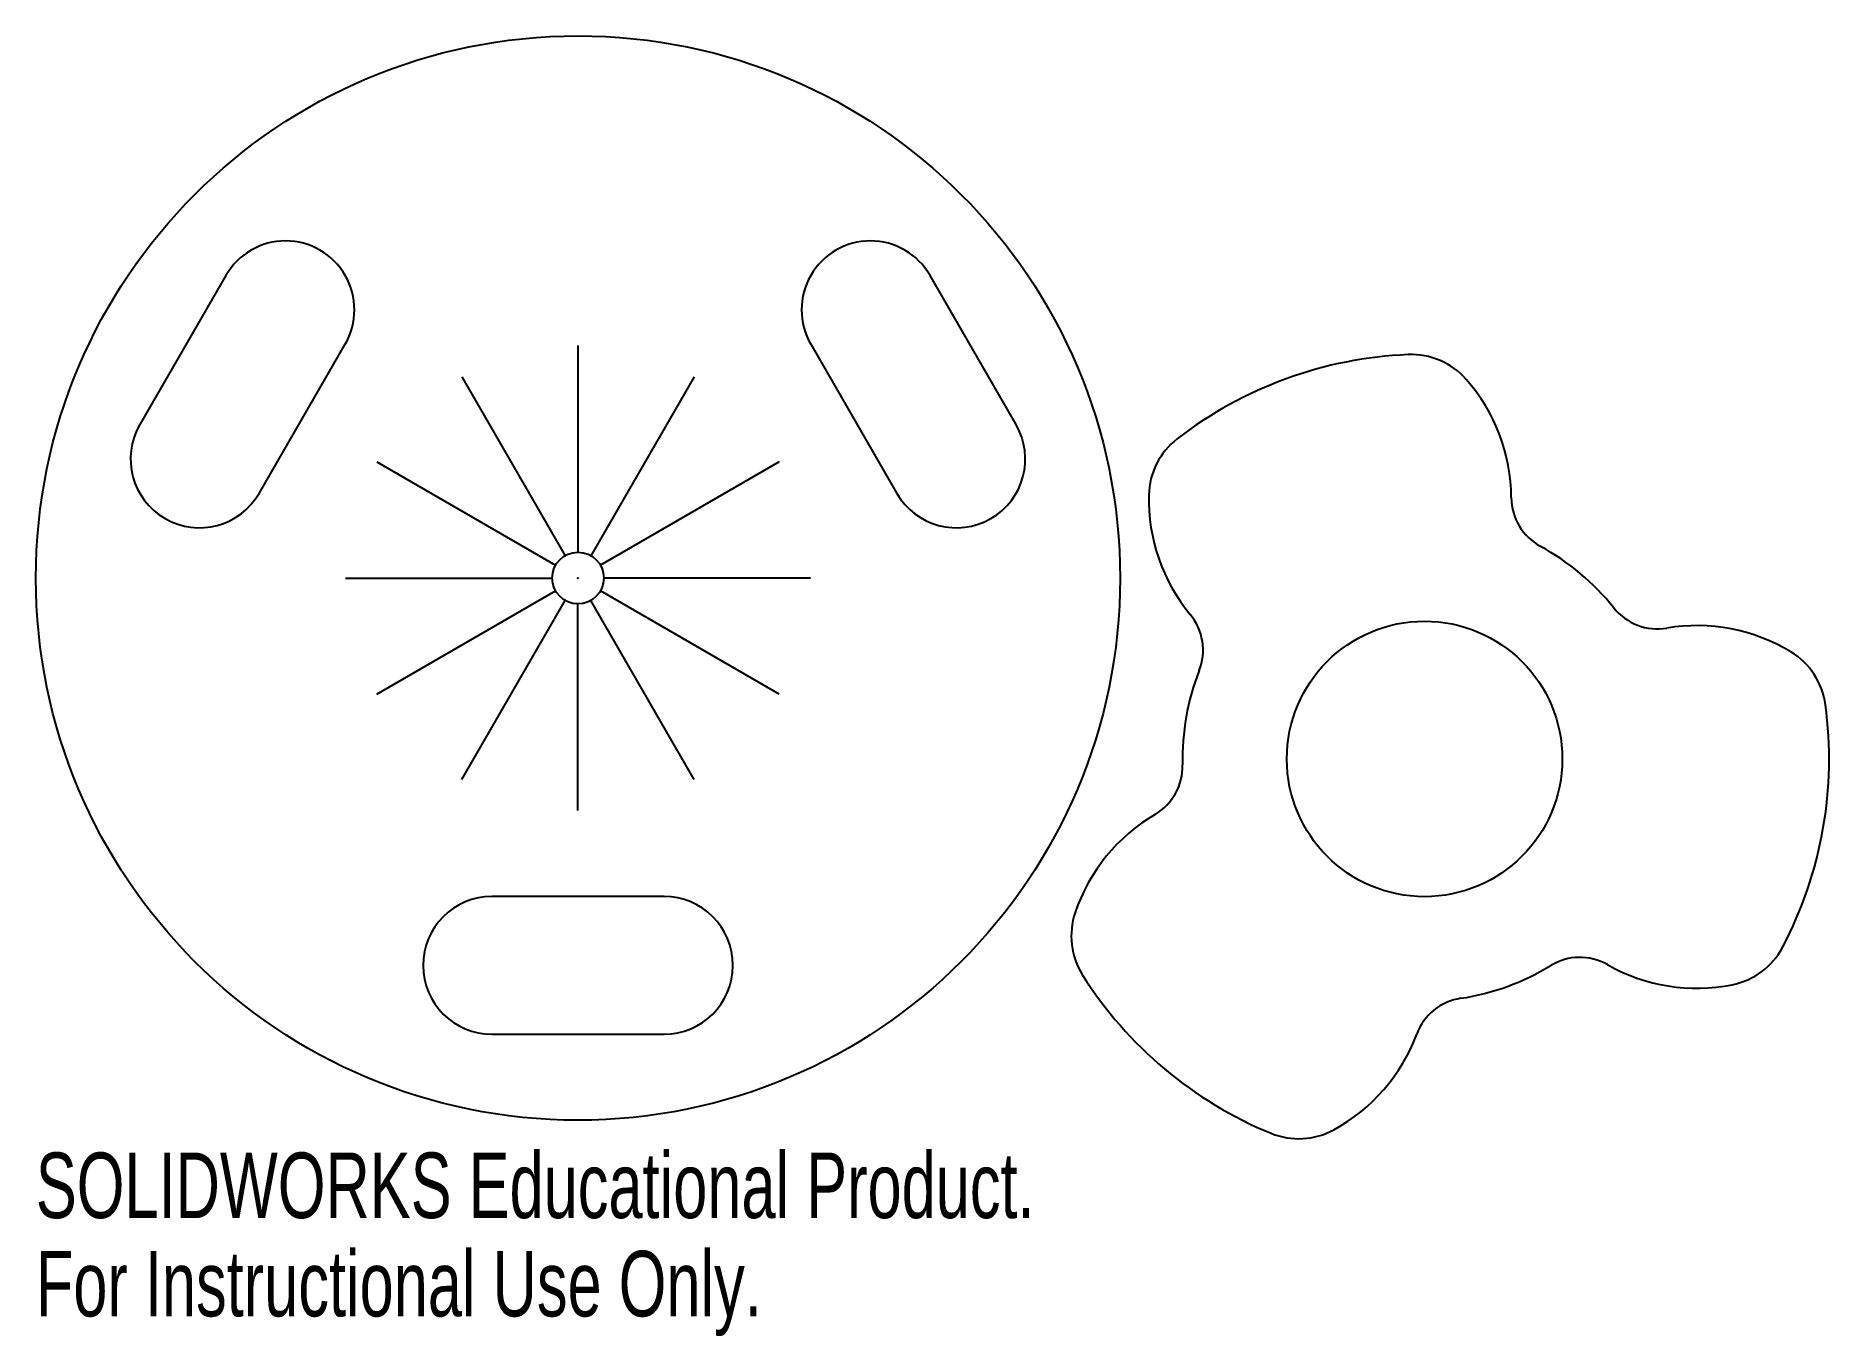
# Model space of a CAD drawing. Header units: inches. Extents: x 0.18 to 5.38, y -0.44 to 3.33.
import ezdxf

# ---------------------------------------------------------------- set-up
doc = ezdxf.new("R2010")
doc.units = ezdxf.units.IN
doc.header["$MEASUREMENT"] = 0
doc.header["$PDSIZE"] = -1
doc.styles.add('SLDTEXTSTYLE0', font='TXT', dxfattribs={"width": 0.7})

msp = doc.modelspace()

# ---------------------------------------------------------------- linework, layer by layer
at = {"color": 7, "linetype": 'Continuous'}
for p, q in [((0.7281, 2.6365), (0.4781, 2.2035)), ((3.0231, 2.2035), (2.7731, 2.6365)), ((0.8245, 2.0035), (1.0745, 2.4365)), ((1.7506, 2.4325), (1.7506, 1.8325)), ((2.4267, 2.4365), (2.6767, 2.0035)), ((1.4131, 2.3421), (1.7131, 1.8225)), ((2.0881, 2.3421), (1.7881, 1.8225)), ((1.166, 2.095), (1.6856, 1.795)), ((2.3352, 2.095), (1.8156, 1.795)), ((1.0756, 1.7575), (1.6756, 1.7575)), ((1.166, 1.42), (1.6856, 1.72)), ((2.3352, 1.42), (1.8156, 1.72)), ((2.4256, 1.7575), (1.8256, 1.7575)), ((1.4131, 1.1729), (1.7131, 1.6926)), ((1.7506, 1.0825), (1.7506, 1.6825)), ((2.0881, 1.1729), (1.7881, 1.6926)), ((2.0006, 0.8325), (1.5006, 0.8325)), ((1.5006, 0.4325), (2.0006, 0.4325))]:
    msp.add_line(p, q, dxfattribs=at)
for centre, radius in [((1.7506, 1.7575), 1.5745), ((1.7506, 1.7575), 0.075), ((4.2095, 1.2322), 0.4)]:
    msp.add_circle(centre, radius, dxfattribs=at)
for centre, radius, start, end in [((0.9013, 2.5365), 0.2, 330, 150), ((2.5999, 2.5365), 0.2, 30, 210), ((4.2095, 1.2322), 1.175, 92.3023, 127.6977), ((4.1709, 2.194), 0.2125, 41.278, 92.3023), ((3.9349, 1.9868), 0.5265, 0.4528, 41.278), ((0.6513, 2.1035), 0.2, 150, 330), ((2.8499, 2.1035), 0.2, 210, 30), ((3.621, 1.9938), 0.2125, 127.6977, 178.722), ((3.9349, 1.9868), 0.5265, 178.722, 219.5472), ((4.6239, 1.9923), 0.1625, 180.4528, 241.4023), ((4.2095, 1.2322), 0.7031, 38.5977, 61.4023), ((4.8861, 1.7723), 0.1625, 218.5977, 279.5472), ((3.4036, 1.5481), 0.1625, 338.5977, 39.5472), ((5.0003, 1.0928), 0.5265, 58.722, 99.5472), ((5.1634, 1.3612), 0.2125, 7.6977, 58.722), ((4.2095, 1.2322), 0.7031, 158.5977, 181.4023), ((4.2095, 1.2322), 1.175, 332.3023, 7.6977), ((3.3442, 1.2111), 0.1625, 300.4528, 1.4023), ((3.6934, 0.6171), 0.5265, 120.4528, 161.278), ((1.5006, 0.6325), 0.2, 90, 270), ((2.0006, 0.6325), 0.2, 270, 90), ((3.396, 0.7179), 0.2125, 161.278, 212.3023), ((5.0617, 0.7849), 0.2125, 281.278, 332.3023), ((4.2095, 1.2322), 0.7031, 278.5977, 301.4023), ((4.6606, 0.4934), 0.1625, 60.4528, 121.4023), ((5.0003, 1.0928), 0.5265, 240.4528, 281.278), ((4.2095, 1.2322), 1.175, 212.3023, 247.6977), ((4.3389, 0.3763), 0.1625, 98.5977, 159.5472), ((3.6934, 0.6171), 0.5265, 298.722, 339.5472), ((3.8443, 0.3417), 0.2125, 247.6977, 298.722)]:
    msp.add_arc(centre, radius, start, end, dxfattribs=at)
msp.add_point((1.7506, 1.7575), dxfattribs=at)
msp.add_point((1.7506, 1.7575), dxfattribs=at)

# ---------------------------------------------------------------- texts
at = {"color": 7, "linetype": 'Continuous', "char_height": 0.1903, "attachment_point": 1, "style": 'SLDTEXTSTYLE0'}
for s, insert in [('SOLIDWORKS Educational Product.', (0.176, 0.0891)), ('For Instructional Use Only.', (0.176, -0.1964))]:
    msp.add_mtext(s, dxfattribs=dict(at, insert=insert))

doc.saveas('drawing.dxf')
